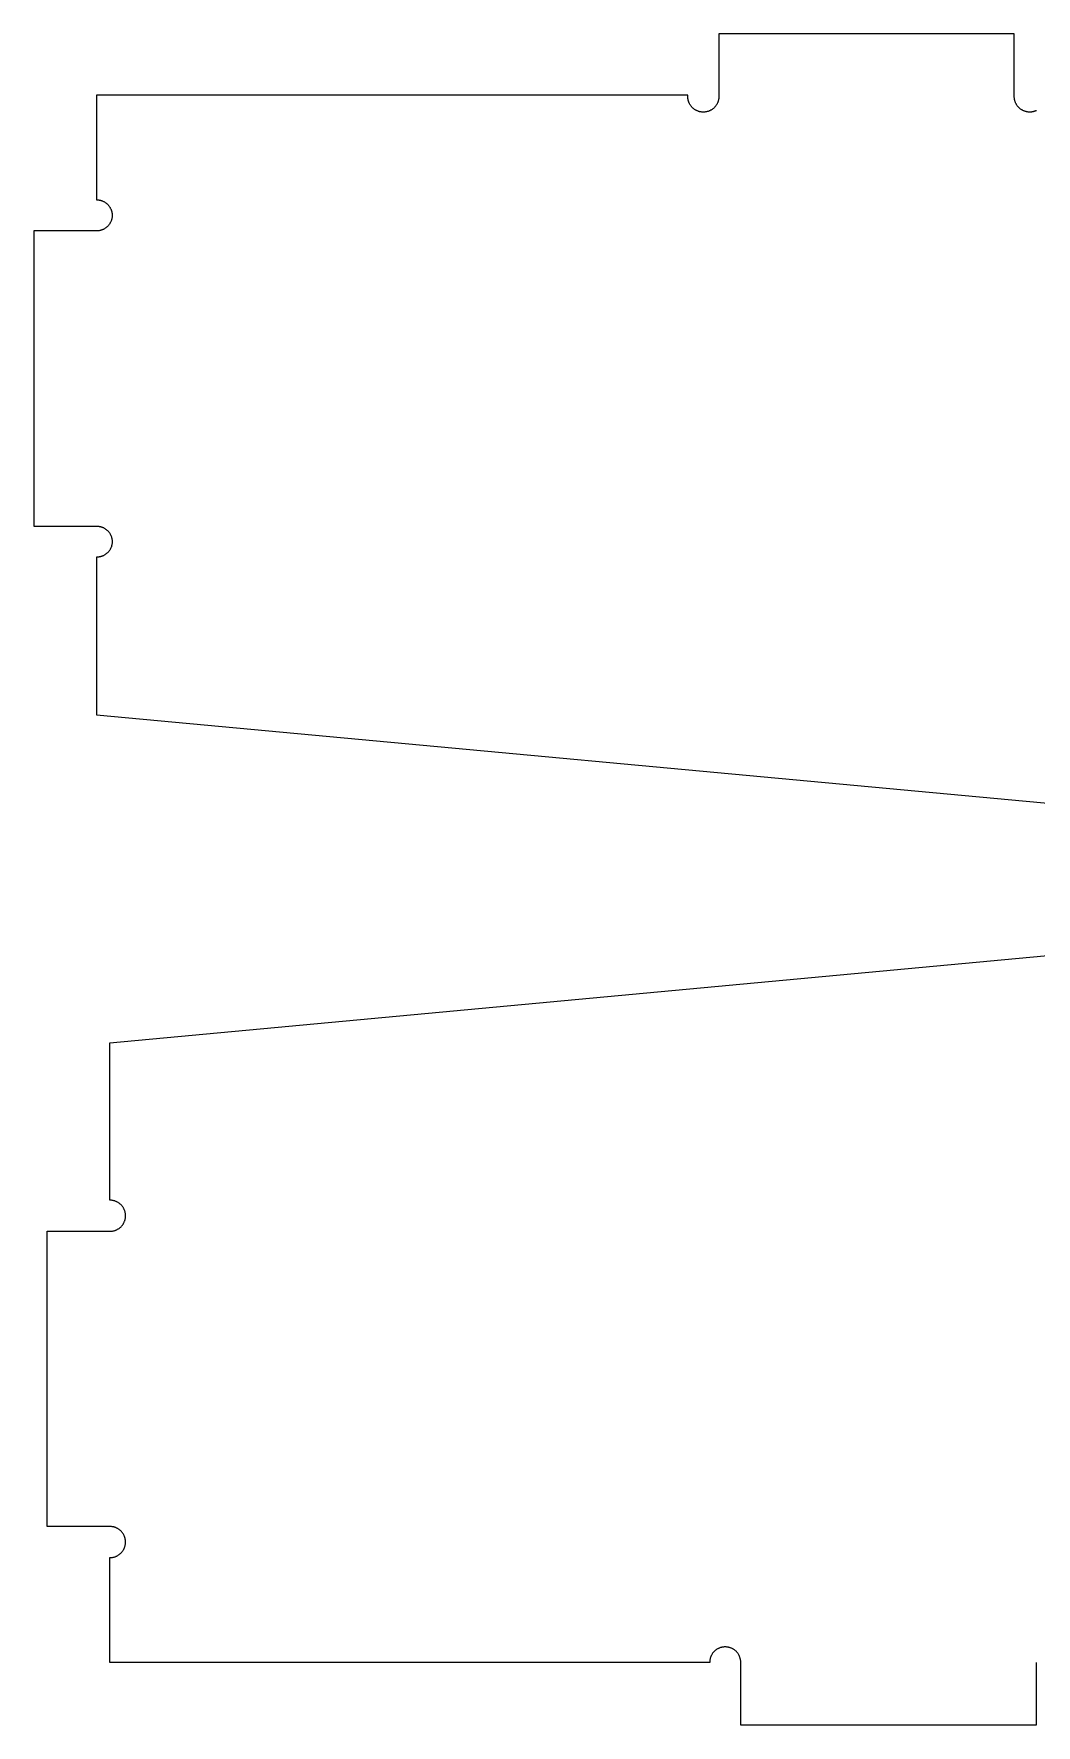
# Model space of a CAD drawing. Header units: millimetres. Extents: x -100.1 to -10.9, y 11.8 to 66.3.
# Drawn here: x -100.1 to -67.9, y 11.8 to 66.3 of the extents above; entities that cross this region are included whole.
import ezdxf

# ---------------------------------------------------------------- set-up
doc = ezdxf.new("R2010")
doc.units = ezdxf.units.MM
doc.layers.add('Cut', color=12, linetype='Continuous', true_color=0xc80000)

msp = doc.modelspace()

# ---------------------------------------------------------------- linework, layer by layer
at = {"layer": 'Cut'}
for p, q in [((-78.099, 66.258), (-78.1, 64.239)), ((-68.599, 66.258), (-78.099, 66.258)), ((-68.599, 64.24), (-68.599, 66.258)), ((-79.097, 64.289), (-98.113, 64.289)), ((-98.113, 64.289), (-98.113, 60.916)), ((-79.1, 64.255), (-79.099, 64.272)), ((-79.1, 64.237), (-79.1, 64.255)), ((-79.1, 64.22), (-79.1, 64.237)), ((-79.099, 64.272), (-79.097, 64.289)), ((-78.1, 64.239), (-78.1, 64.221)), ((-68.599, 64.222), (-68.599, 64.24)), ((-79.099, 64.202), (-79.1, 64.22)), ((-79.097, 64.185), (-79.099, 64.202)), ((-79.095, 64.168), (-79.097, 64.185)), ((-79.092, 64.151), (-79.095, 64.168)), ((-79.089, 64.133), (-79.092, 64.151)), ((-79.085, 64.116), (-79.089, 64.133)), ((-79.08, 64.1), (-79.085, 64.116)), ((-79.075, 64.083), (-79.08, 64.1)), ((-79.069, 64.066), (-79.075, 64.083)), ((-79.063, 64.05), (-79.069, 64.066)), ((-79.056, 64.034), (-79.063, 64.05)), ((-79.049, 64.018), (-79.056, 64.034)), ((-79.041, 64.003), (-79.049, 64.018)), ((-79.032, 63.988), (-79.041, 64.003)), ((-79.023, 63.973), (-79.032, 63.988)), ((-79.014, 63.958), (-79.023, 63.973)), ((-79.004, 63.944), (-79.014, 63.958)), ((-78.993, 63.93), (-79.004, 63.944)), ((-78.982, 63.916), (-78.993, 63.93)), ((-78.971, 63.903), (-78.982, 63.916)), ((-78.959, 63.891), (-78.971, 63.903)), ((-78.946, 63.878), (-78.959, 63.891)), ((-78.934, 63.866), (-78.946, 63.878)), ((-78.921, 63.855), (-78.934, 63.866)), ((-78.907, 63.844), (-78.921, 63.855)), ((-78.893, 63.834), (-78.907, 63.844)), ((-78.879, 63.824), (-78.893, 63.834)), ((-78.864, 63.814), (-78.879, 63.824)), ((-78.849, 63.805), (-78.864, 63.814)), ((-78.834, 63.797), (-78.849, 63.805)), ((-78.818, 63.789), (-78.834, 63.797)), ((-78.802, 63.782), (-78.818, 63.789)), ((-78.786, 63.775), (-78.802, 63.782)), ((-78.77, 63.769), (-78.786, 63.775)), ((-78.754, 63.763), (-78.77, 63.769)), ((-78.737, 63.758), (-78.754, 63.763)), ((-78.72, 63.753), (-78.737, 63.758)), ((-78.703, 63.75), (-78.72, 63.753)), ((-78.686, 63.746), (-78.703, 63.75)), ((-78.669, 63.744), (-78.686, 63.746)), ((-78.651, 63.741), (-78.669, 63.744)), ((-78.634, 63.74), (-78.651, 63.741)), ((-78.617, 63.739), (-78.634, 63.74)), ((-78.599, 63.739), (-78.617, 63.739)), ((-78.582, 63.739), (-78.599, 63.739)), ((-78.564, 63.74), (-78.582, 63.739)), ((-78.547, 63.742), (-78.564, 63.74)), ((-78.53, 63.744), (-78.547, 63.742)), ((-78.512, 63.747), (-78.53, 63.744)), ((-78.495, 63.75), (-78.512, 63.747)), ((-78.478, 63.754), (-78.495, 63.75)), ((-78.462, 63.758), (-78.478, 63.754)), ((-78.445, 63.763), (-78.462, 63.758)), ((-78.428, 63.769), (-78.445, 63.763)), ((-78.412, 63.775), (-78.428, 63.769)), ((-78.396, 63.782), (-78.412, 63.775)), ((-78.38, 63.79), (-78.396, 63.782)), ((-78.365, 63.798), (-78.38, 63.79)), ((-78.35, 63.806), (-78.365, 63.798)), ((-78.335, 63.815), (-78.35, 63.806)), ((-78.32, 63.825), (-78.335, 63.815)), ((-78.306, 63.835), (-78.32, 63.825)), ((-78.292, 63.845), (-78.306, 63.835)), ((-78.278, 63.856), (-78.292, 63.845)), ((-78.265, 63.868), (-78.278, 63.856)), ((-78.252, 63.879), (-78.265, 63.868)), ((-78.24, 63.892), (-78.252, 63.879)), ((-78.228, 63.905), (-78.24, 63.892)), ((-78.217, 63.918), (-78.228, 63.905)), ((-78.206, 63.931), (-78.217, 63.918)), ((-78.195, 63.945), (-78.206, 63.931)), ((-78.185, 63.959), (-78.195, 63.945)), ((-78.176, 63.974), (-78.185, 63.959)), ((-78.167, 63.989), (-78.176, 63.974)), ((-78.158, 64.004), (-78.167, 63.989)), ((-78.151, 64.02), (-78.158, 64.004)), ((-78.143, 64.036), (-78.151, 64.02)), ((-78.136, 64.052), (-78.143, 64.036)), ((-78.13, 64.068), (-78.136, 64.052)), ((-78.124, 64.084), (-78.13, 64.068)), ((-78.119, 64.101), (-78.124, 64.084)), ((-78.115, 64.118), (-78.119, 64.101)), ((-78.111, 64.135), (-78.115, 64.118)), ((-78.108, 64.152), (-78.111, 64.135)), ((-78.105, 64.169), (-78.108, 64.152)), ((-78.103, 64.187), (-78.105, 64.169)), ((-78.101, 64.204), (-78.103, 64.187)), ((-78.1, 64.221), (-78.101, 64.204)), ((-68.598, 64.205), (-68.599, 64.222)), ((-68.597, 64.187), (-68.598, 64.205)), ((-68.595, 64.17), (-68.597, 64.187)), ((-68.592, 64.153), (-68.595, 64.17)), ((-68.589, 64.136), (-68.592, 64.153)), ((-68.585, 64.119), (-68.589, 64.136)), ((-68.58, 64.102), (-68.585, 64.119)), ((-68.575, 64.085), (-68.58, 64.102)), ((-68.569, 64.069), (-68.575, 64.085)), ((-68.563, 64.053), (-68.569, 64.069)), ((-68.556, 64.037), (-68.563, 64.053)), ((-68.549, 64.021), (-68.556, 64.037)), ((-68.541, 64.005), (-68.549, 64.021)), ((-68.533, 63.99), (-68.541, 64.005)), ((-68.524, 63.975), (-68.533, 63.99)), ((-68.514, 63.96), (-68.524, 63.975)), ((-68.504, 63.946), (-68.514, 63.96)), ((-68.494, 63.932), (-68.504, 63.946)), ((-68.483, 63.919), (-68.494, 63.932)), ((-68.471, 63.905), (-68.483, 63.919)), ((-68.459, 63.893), (-68.471, 63.905)), ((-68.447, 63.88), (-68.459, 63.893)), ((-68.434, 63.868), (-68.447, 63.88)), ((-68.421, 63.857), (-68.434, 63.868)), ((-68.408, 63.846), (-68.421, 63.857)), ((-68.394, 63.836), (-68.408, 63.846)), ((-68.38, 63.826), (-68.394, 63.836)), ((-68.365, 63.816), (-68.38, 63.826)), ((-68.35, 63.807), (-68.365, 63.816)), ((-68.335, 63.799), (-68.35, 63.807)), ((-68.319, 63.791), (-68.335, 63.799)), ((-68.304, 63.783), (-68.319, 63.791)), ((-68.288, 63.776), (-68.304, 63.783)), ((-68.271, 63.77), (-68.288, 63.776)), ((-68.255, 63.764), (-68.271, 63.77)), ((-68.238, 63.759), (-68.255, 63.764)), ((-68.221, 63.755), (-68.238, 63.759)), ((-68.204, 63.751), (-68.221, 63.755)), ((-68.187, 63.747), (-68.204, 63.751)), ((-68.17, 63.745), (-68.187, 63.747)), ((-68.153, 63.742), (-68.17, 63.745)), ((-68.135, 63.741), (-68.153, 63.742)), ((-68.118, 63.74), (-68.135, 63.741)), ((-68.101, 63.74), (-68.118, 63.74)), ((-68.083, 63.74), (-68.101, 63.74)), ((-68.066, 63.741), (-68.083, 63.74)), ((-68.048, 63.742), (-68.066, 63.741)), ((-68.031, 63.744), (-68.048, 63.742)), ((-68.014, 63.747), (-68.031, 63.744)), ((-67.997, 63.75), (-68.014, 63.747)), ((-67.98, 63.754), (-67.997, 63.75)), ((-67.963, 63.759), (-67.98, 63.754)), ((-67.946, 63.764), (-67.963, 63.759)), ((-67.93, 63.769), (-67.946, 63.764)), ((-67.913, 63.775), (-67.93, 63.769)), ((-67.897, 63.782), (-67.913, 63.775)), ((-67.882, 63.79), (-67.897, 63.782)), ((-98.113, 60.916), (-98.096, 60.915)), ((-98.096, 60.915), (-98.078, 60.915)), ((-98.078, 60.915), (-98.061, 60.913)), ((-98.061, 60.913), (-98.044, 60.911)), ((-98.044, 60.911), (-98.026, 60.908)), ((-98.026, 60.908), (-98.009, 60.905)), ((-98.009, 60.905), (-97.992, 60.901)), ((-97.992, 60.901), (-97.975, 60.896)), ((-97.975, 60.896), (-97.959, 60.891)), ((-97.959, 60.891), (-97.942, 60.886)), ((-97.942, 60.886), (-97.926, 60.879)), ((-97.926, 60.879), (-97.91, 60.872)), ((-97.91, 60.872), (-97.894, 60.865)), ((-97.894, 60.865), (-97.878, 60.857)), ((-97.878, 60.857), (-97.863, 60.849)), ((-97.863, 60.849), (-97.848, 60.84)), ((-97.848, 60.84), (-97.834, 60.83)), ((-97.834, 60.83), (-97.819, 60.82)), ((-97.819, 60.82), (-97.805, 60.81)), ((-97.805, 60.81), (-97.792, 60.799)), ((-97.792, 60.799), (-97.779, 60.787)), ((-97.779, 60.787), (-97.766, 60.775)), ((-97.766, 60.775), (-97.754, 60.763)), ((-97.754, 60.763), (-97.742, 60.75)), ((-97.742, 60.75), (-97.73, 60.737)), ((-97.73, 60.737), (-97.719, 60.723)), ((-97.719, 60.723), (-97.709, 60.71)), ((-97.709, 60.71), (-97.699, 60.695)), ((-97.699, 60.695), (-97.689, 60.681)), ((-97.689, 60.681), (-97.68, 60.666)), ((-97.68, 60.666), (-97.672, 60.65)), ((-97.672, 60.65), (-97.664, 60.635)), ((-97.664, 60.635), (-97.656, 60.619)), ((-97.656, 60.619), (-97.65, 60.603)), ((-97.65, 60.603), (-97.643, 60.587)), ((-97.643, 60.587), (-97.638, 60.57)), ((-97.638, 60.57), (-97.633, 60.553)), ((-97.633, 60.553), (-97.628, 60.537)), ((-97.628, 60.537), (-97.624, 60.52)), ((-97.624, 60.52), (-97.621, 60.502)), ((-97.621, 60.502), (-97.618, 60.485)), ((-97.618, 60.485), (-97.616, 60.468)), ((-97.616, 60.468), (-97.615, 60.451)), ((-97.615, 60.451), (-97.614, 60.433)), ((-97.614, 60.433), (-97.613, 60.416)), ((-98.113, 59.916), (-100.132, 59.916)), ((-100.132, 59.916), (-100.132, 50.416)), ((-98.096, 59.916), (-98.113, 59.916)), ((-98.113, 59.916), (-98.113, 59.916)), ((-98.078, 59.917), (-98.096, 59.916)), ((-98.061, 59.919), (-98.078, 59.917)), ((-98.044, 59.921), (-98.061, 59.919)), ((-98.026, 59.923), (-98.044, 59.921)), ((-98.009, 59.927), (-98.026, 59.923)), ((-97.992, 59.931), (-98.009, 59.927)), ((-97.976, 59.935), (-97.992, 59.931)), ((-97.959, 59.94), (-97.976, 59.935)), ((-97.942, 59.946), (-97.959, 59.94)), ((-97.926, 59.952), (-97.942, 59.946)), ((-97.91, 59.959), (-97.926, 59.952)), ((-97.894, 59.966), (-97.91, 59.959)), ((-97.879, 59.974), (-97.894, 59.966)), ((-97.863, 59.983), (-97.879, 59.974)), ((-97.848, 59.992), (-97.863, 59.983)), ((-97.834, 60.001), (-97.848, 59.992)), ((-97.819, 60.011), (-97.834, 60.001)), ((-97.806, 60.022), (-97.819, 60.011)), ((-97.792, 60.033), (-97.806, 60.022)), ((-97.779, 60.044), (-97.792, 60.033)), ((-97.766, 60.056), (-97.779, 60.044)), ((-97.754, 60.068), (-97.766, 60.056)), ((-97.742, 60.081), (-97.754, 60.068)), ((-97.73, 60.094), (-97.742, 60.081)), ((-97.719, 60.108), (-97.73, 60.094)), ((-97.709, 60.122), (-97.719, 60.108)), ((-97.699, 60.136), (-97.709, 60.122)), ((-97.689, 60.151), (-97.699, 60.136)), ((-97.68, 60.166), (-97.689, 60.151)), ((-97.672, 60.181), (-97.68, 60.166)), ((-97.664, 60.197), (-97.672, 60.181)), ((-97.657, 60.212), (-97.664, 60.197)), ((-97.65, 60.228), (-97.657, 60.212)), ((-97.643, 60.245), (-97.65, 60.228)), ((-97.638, 60.261), (-97.643, 60.245)), ((-97.633, 60.278), (-97.638, 60.261)), ((-97.628, 60.295), (-97.633, 60.278)), ((-97.624, 60.312), (-97.628, 60.295)), ((-97.621, 60.329), (-97.624, 60.312)), ((-97.618, 60.346), (-97.621, 60.329)), ((-97.616, 60.363), (-97.618, 60.346)), ((-97.615, 60.381), (-97.616, 60.363)), ((-97.614, 60.398), (-97.615, 60.381)), ((-97.613, 60.416), (-97.614, 60.398)), ((-100.132, 50.416), (-98.113, 50.416)), ((-98.113, 50.416), (-98.113, 50.415)), ((-98.113, 50.415), (-98.096, 50.415)), ((-98.096, 50.415), (-98.079, 50.414)), ((-98.079, 50.414), (-98.061, 50.413)), ((-98.061, 50.413), (-98.044, 50.41)), ((-98.044, 50.41), (-98.027, 50.408)), ((-98.027, 50.408), (-98.01, 50.405)), ((-98.01, 50.405), (-97.993, 50.401)), ((-97.993, 50.401), (-97.977, 50.396)), ((-97.977, 50.396), (-97.96, 50.391)), ((-97.96, 50.391), (-97.944, 50.386)), ((-97.944, 50.386), (-97.928, 50.38)), ((-97.928, 50.38), (-97.912, 50.373)), ((-97.912, 50.373), (-97.896, 50.366)), ((-97.896, 50.366), (-97.881, 50.358)), ((-97.881, 50.358), (-97.865, 50.35)), ((-97.865, 50.35), (-97.85, 50.341)), ((-97.85, 50.341), (-97.836, 50.332)), ((-97.836, 50.332), (-97.822, 50.322)), ((-97.822, 50.322), (-97.808, 50.312)), ((-97.808, 50.312), (-97.794, 50.301)), ((-97.794, 50.301), (-97.781, 50.29)), ((-97.781, 50.29), (-97.768, 50.278)), ((-97.768, 50.278), (-97.756, 50.266)), ((-97.756, 50.266), (-97.744, 50.253)), ((-97.744, 50.253), (-97.733, 50.24)), ((-97.733, 50.24), (-97.722, 50.227)), ((-97.722, 50.227), (-97.711, 50.213)), ((-97.711, 50.213), (-97.701, 50.199)), ((-97.701, 50.199), (-97.692, 50.185)), ((-97.692, 50.185), (-97.682, 50.17)), ((-97.682, 50.17), (-97.674, 50.155)), ((-97.674, 50.155), (-97.666, 50.14)), ((-97.666, 50.14), (-97.658, 50.124)), ((-97.658, 50.124), (-97.651, 50.109)), ((-97.651, 50.109), (-97.645, 50.093)), ((-97.645, 50.093), (-97.639, 50.076)), ((-97.639, 50.076), (-97.634, 50.06)), ((-97.781, 49.541), (-97.794, 49.529)), ((-97.768, 49.552), (-97.781, 49.541)), ((-97.756, 49.564), (-97.768, 49.552)), ((-97.744, 49.577), (-97.756, 49.564)), ((-97.733, 49.59), (-97.744, 49.577)), ((-97.722, 49.603), (-97.733, 49.59)), ((-97.711, 49.617), (-97.722, 49.603)), ((-97.701, 49.631), (-97.711, 49.617)), ((-97.692, 49.645), (-97.701, 49.631)), ((-97.682, 49.66), (-97.692, 49.645)), ((-97.674, 49.675), (-97.682, 49.66)), ((-97.666, 49.69), (-97.674, 49.675)), ((-97.658, 49.706), (-97.666, 49.69)), ((-97.651, 49.722), (-97.658, 49.706)), ((-97.645, 49.738), (-97.651, 49.722)), ((-97.639, 49.754), (-97.645, 49.738)), ((-97.634, 49.77), (-97.639, 49.754)), ((-97.634, 50.06), (-97.629, 50.043)), ((-97.629, 49.787), (-97.634, 49.77)), ((-97.629, 50.043), (-97.625, 50.027)), ((-97.625, 49.804), (-97.629, 49.787)), ((-97.625, 50.027), (-97.621, 50.01)), ((-97.621, 49.821), (-97.625, 49.804)), ((-97.621, 50.01), (-97.619, 49.993)), ((-97.619, 49.838), (-97.621, 49.821)), ((-97.619, 49.993), (-97.616, 49.975)), ((-97.616, 49.855), (-97.619, 49.838)), ((-97.616, 49.975), (-97.614, 49.958)), ((-97.614, 49.872), (-97.616, 49.855)), ((-97.614, 49.958), (-97.613, 49.941)), ((-97.613, 49.889), (-97.614, 49.872)), ((-97.613, 49.941), (-97.613, 49.924)), ((-97.613, 49.924), (-97.613, 49.907)), ((-97.613, 49.907), (-97.613, 49.889)), ((-98.096, 49.415), (-98.113, 49.415)), ((-98.113, 49.415), (-98.113, 44.346)), ((-98.079, 49.416), (-98.096, 49.415)), ((-98.061, 49.418), (-98.079, 49.416)), ((-98.044, 49.42), (-98.061, 49.418)), ((-98.027, 49.422), (-98.044, 49.42)), ((-98.01, 49.426), (-98.027, 49.422)), ((-97.993, 49.43), (-98.01, 49.426)), ((-97.977, 49.434), (-97.993, 49.43)), ((-97.96, 49.439), (-97.977, 49.434)), ((-97.944, 49.445), (-97.96, 49.439)), ((-97.928, 49.451), (-97.944, 49.445)), ((-97.912, 49.457), (-97.928, 49.451)), ((-97.896, 49.464), (-97.912, 49.457)), ((-97.881, 49.472), (-97.896, 49.464)), ((-97.865, 49.481), (-97.881, 49.472)), ((-97.85, 49.489), (-97.865, 49.481)), ((-97.836, 49.499), (-97.85, 49.489)), ((-97.822, 49.508), (-97.836, 49.499)), ((-97.808, 49.519), (-97.822, 49.508)), ((-97.794, 49.529), (-97.808, 49.519)), ((-98.113, 44.346), (-58.987, 40.702)), ((-97.684, 33.791), (-58.558, 37.435)), ((-97.684, 28.722), (-97.684, 33.791)), ((-97.666, 28.721), (-97.684, 28.722)), ((-97.649, 28.72), (-97.666, 28.721)), ((-97.632, 28.719), (-97.649, 28.72)), ((-97.615, 28.717), (-97.632, 28.719)), ((-97.598, 28.714), (-97.615, 28.717)), ((-97.581, 28.711), (-97.598, 28.714)), ((-97.564, 28.707), (-97.581, 28.711)), ((-97.547, 28.703), (-97.564, 28.707)), ((-97.531, 28.698), (-97.547, 28.703)), ((-97.514, 28.692), (-97.531, 28.698)), ((-97.498, 28.686), (-97.514, 28.692)), ((-97.482, 28.679), (-97.498, 28.686)), ((-97.467, 28.672), (-97.482, 28.679)), ((-97.451, 28.664), (-97.467, 28.672)), ((-97.436, 28.656), (-97.451, 28.664)), ((-97.421, 28.647), (-97.436, 28.656)), ((-97.407, 28.638), (-97.421, 28.647)), ((-97.392, 28.628), (-97.407, 28.638)), ((-97.378, 28.618), (-97.392, 28.628)), ((-97.365, 28.607), (-97.378, 28.618)), ((-97.352, 28.596), (-97.365, 28.607)), ((-97.339, 28.584), (-97.352, 28.596)), ((-97.327, 28.572), (-97.339, 28.584)), ((-97.315, 28.56), (-97.327, 28.572)), ((-97.303, 28.547), (-97.315, 28.56)), ((-97.292, 28.534), (-97.303, 28.547)), ((-97.282, 28.52), (-97.292, 28.534)), ((-97.272, 28.506), (-97.282, 28.52)), ((-97.262, 28.491), (-97.272, 28.506)), ((-97.253, 28.477), (-97.262, 28.491)), ((-97.245, 28.462), (-97.253, 28.477)), ((-97.237, 28.446), (-97.245, 28.462)), ((-97.229, 28.431), (-97.237, 28.446)), ((-97.222, 28.415), (-97.229, 28.431)), ((-97.216, 28.399), (-97.222, 28.415)), ((-97.21, 28.383), (-97.216, 28.399)), ((-97.205, 28.366), (-97.21, 28.383)), ((-97.2, 28.35), (-97.205, 28.366)), ((-97.196, 28.333), (-97.2, 28.35)), ((-97.192, 28.316), (-97.196, 28.333)), ((-97.189, 28.299), (-97.192, 28.316)), ((-97.498, 27.757), (-97.482, 27.764)), ((-97.482, 27.764), (-97.467, 27.771)), ((-97.467, 27.771), (-97.451, 27.779)), ((-97.451, 27.779), (-97.436, 27.787)), ((-97.436, 27.787), (-97.421, 27.796)), ((-97.421, 27.796), (-97.407, 27.805)), ((-97.407, 27.805), (-97.392, 27.815)), ((-97.392, 27.815), (-97.378, 27.825)), ((-97.378, 27.825), (-97.365, 27.836)), ((-97.365, 27.836), (-97.352, 27.847)), ((-97.352, 27.847), (-97.339, 27.859)), ((-97.339, 27.859), (-97.327, 27.871)), ((-97.327, 27.871), (-97.315, 27.883)), ((-97.315, 27.883), (-97.303, 27.896)), ((-97.303, 27.896), (-97.292, 27.91)), ((-97.292, 27.91), (-97.282, 27.923)), ((-97.282, 27.923), (-97.272, 27.937)), ((-97.272, 27.937), (-97.262, 27.952)), ((-97.262, 27.952), (-97.253, 27.966)), ((-97.253, 27.966), (-97.245, 27.981)), ((-97.245, 27.981), (-97.237, 27.997)), ((-97.237, 27.997), (-97.229, 28.012)), ((-97.229, 28.012), (-97.222, 28.028)), ((-97.222, 28.028), (-97.216, 28.044)), ((-97.216, 28.044), (-97.21, 28.06)), ((-97.21, 28.06), (-97.205, 28.077)), ((-97.205, 28.077), (-97.2, 28.093)), ((-97.2, 28.093), (-97.196, 28.11)), ((-97.196, 28.11), (-97.192, 28.127)), ((-97.192, 28.127), (-97.189, 28.144)), ((-97.187, 28.282), (-97.189, 28.299)), ((-97.189, 28.144), (-97.187, 28.161)), ((-97.185, 28.265), (-97.187, 28.282)), ((-97.187, 28.161), (-97.185, 28.178)), ((-97.184, 28.247), (-97.185, 28.265)), ((-97.185, 28.178), (-97.184, 28.196)), ((-97.183, 28.23), (-97.184, 28.247)), ((-97.184, 28.196), (-97.183, 28.213)), ((-97.183, 28.213), (-97.183, 28.23)), ((-99.702, 18.221), (-99.702, 27.721)), ((-99.702, 27.721), (-97.683, 27.721)), ((-97.683, 27.721), (-97.684, 27.722)), ((-97.684, 27.722), (-97.666, 27.722)), ((-97.666, 27.722), (-97.649, 27.723)), ((-97.649, 27.723), (-97.632, 27.724)), ((-97.632, 27.724), (-97.615, 27.726)), ((-97.615, 27.726), (-97.598, 27.729)), ((-97.598, 27.729), (-97.581, 27.732)), ((-97.581, 27.732), (-97.564, 27.736)), ((-97.564, 27.736), (-97.547, 27.74)), ((-97.547, 27.74), (-97.531, 27.745)), ((-97.531, 27.745), (-97.514, 27.751)), ((-97.514, 27.751), (-97.498, 27.757)), ((-97.684, 18.221), (-99.702, 18.221)), ((-97.667, 18.221), (-97.684, 18.221)), ((-97.684, 18.221), (-97.684, 18.221)), ((-97.649, 18.22), (-97.667, 18.221)), ((-97.632, 18.218), (-97.649, 18.22)), ((-97.614, 18.216), (-97.632, 18.218)), ((-97.597, 18.213), (-97.614, 18.216)), ((-97.58, 18.21), (-97.597, 18.213)), ((-97.563, 18.206), (-97.58, 18.21)), ((-97.546, 18.202), (-97.563, 18.206)), ((-97.529, 18.196), (-97.546, 18.202)), ((-97.513, 18.191), (-97.529, 18.196)), ((-97.497, 18.185), (-97.513, 18.191)), ((-97.481, 18.178), (-97.497, 18.185)), ((-97.465, 18.17), (-97.481, 18.178)), ((-97.449, 18.162), (-97.465, 18.17)), ((-97.434, 18.154), (-97.449, 18.162)), ((-97.419, 18.145), (-97.434, 18.154)), ((-97.404, 18.136), (-97.419, 18.145)), ((-97.39, 18.125), (-97.404, 18.136)), ((-97.376, 18.115), (-97.39, 18.125)), ((-97.363, 18.104), (-97.376, 18.115)), ((-97.349, 18.093), (-97.363, 18.104)), ((-97.337, 18.081), (-97.349, 18.093)), ((-97.324, 18.068), (-97.337, 18.081)), ((-97.312, 18.056), (-97.324, 18.068)), ((-97.301, 18.042), (-97.312, 18.056)), ((-97.29, 18.029), (-97.301, 18.042)), ((-97.279, 18.015), (-97.29, 18.029)), ((-97.269, 18.001), (-97.279, 18.015)), ((-97.26, 17.986), (-97.269, 18.001)), ((-97.251, 17.971), (-97.26, 17.986)), ((-97.243, 17.956), (-97.251, 17.971)), ((-97.29, 17.413), (-97.279, 17.427)), ((-97.279, 17.427), (-97.269, 17.441)), ((-97.269, 17.441), (-97.26, 17.456)), ((-97.26, 17.456), (-97.251, 17.471)), ((-97.251, 17.471), (-97.242, 17.486)), ((-97.235, 17.94), (-97.243, 17.956)), ((-97.242, 17.486), (-97.235, 17.502)), ((-97.227, 17.924), (-97.235, 17.94)), ((-97.235, 17.502), (-97.227, 17.518)), ((-97.22, 17.908), (-97.227, 17.924)), ((-97.227, 17.518), (-97.22, 17.534)), ((-97.214, 17.892), (-97.22, 17.908)), ((-97.22, 17.534), (-97.214, 17.55)), ((-97.208, 17.876), (-97.214, 17.892)), ((-97.214, 17.55), (-97.208, 17.567)), ((-97.203, 17.859), (-97.208, 17.876)), ((-97.208, 17.567), (-97.203, 17.583)), ((-97.199, 17.842), (-97.203, 17.859)), ((-97.203, 17.583), (-97.199, 17.6)), ((-97.195, 17.825), (-97.199, 17.842)), ((-97.199, 17.6), (-97.195, 17.617)), ((-97.192, 17.808), (-97.195, 17.825)), ((-97.195, 17.617), (-97.192, 17.634)), ((-97.189, 17.791), (-97.192, 17.808)), ((-97.192, 17.634), (-97.189, 17.651)), ((-97.187, 17.773), (-97.189, 17.791)), ((-97.189, 17.651), (-97.187, 17.669)), ((-97.185, 17.756), (-97.187, 17.773)), ((-97.187, 17.669), (-97.185, 17.686)), ((-97.184, 17.739), (-97.185, 17.756)), ((-97.185, 17.686), (-97.184, 17.704)), ((-97.184, 17.721), (-97.184, 17.739)), ((-97.184, 17.704), (-97.184, 17.721)), ((-97.684, 13.847), (-97.684, 17.221)), ((-97.684, 17.221), (-97.666, 17.221)), ((-97.666, 17.221), (-97.649, 17.222)), ((-97.649, 17.222), (-97.631, 17.224)), ((-97.631, 17.224), (-97.614, 17.226)), ((-97.614, 17.226), (-97.597, 17.229)), ((-97.597, 17.229), (-97.58, 17.232)), ((-97.58, 17.232), (-97.563, 17.236)), ((-97.563, 17.236), (-97.546, 17.24)), ((-97.546, 17.24), (-97.529, 17.245)), ((-97.529, 17.245), (-97.513, 17.251)), ((-97.513, 17.251), (-97.496, 17.257)), ((-97.496, 17.257), (-97.48, 17.264)), ((-97.48, 17.264), (-97.465, 17.272)), ((-97.465, 17.272), (-97.449, 17.28)), ((-97.449, 17.28), (-97.434, 17.288)), ((-97.434, 17.288), (-97.419, 17.297)), ((-97.419, 17.297), (-97.404, 17.307)), ((-97.404, 17.307), (-97.39, 17.317)), ((-97.39, 17.317), (-97.376, 17.327)), ((-97.376, 17.327), (-97.362, 17.338)), ((-97.362, 17.338), (-97.349, 17.349)), ((-97.349, 17.349), (-97.337, 17.361)), ((-97.337, 17.361), (-97.324, 17.374)), ((-97.324, 17.374), (-97.312, 17.387)), ((-97.312, 17.387), (-97.301, 17.4)), ((-97.301, 17.4), (-97.29, 17.413)), ((-78.29, 14.155), (-78.301, 14.141)), ((-78.279, 14.169), (-78.29, 14.155)), ((-78.268, 14.182), (-78.279, 14.169)), ((-78.256, 14.194), (-78.268, 14.182)), ((-78.243, 14.207), (-78.256, 14.194)), ((-78.231, 14.219), (-78.243, 14.207)), ((-78.218, 14.23), (-78.231, 14.219)), ((-78.204, 14.241), (-78.218, 14.23)), ((-78.19, 14.252), (-78.204, 14.241)), ((-78.176, 14.262), (-78.19, 14.252)), ((-78.161, 14.271), (-78.176, 14.262)), ((-78.146, 14.28), (-78.161, 14.271)), ((-78.131, 14.288), (-78.146, 14.28)), ((-78.115, 14.296), (-78.131, 14.288)), ((-78.099, 14.304), (-78.115, 14.296)), ((-78.083, 14.311), (-78.099, 14.304)), ((-78.067, 14.317), (-78.083, 14.311)), ((-78.051, 14.323), (-78.067, 14.317)), ((-78.034, 14.328), (-78.051, 14.323)), ((-78.017, 14.332), (-78.034, 14.328)), ((-78, 14.336), (-78.017, 14.332)), ((-77.983, 14.339), (-78, 14.336)), ((-77.966, 14.342), (-77.983, 14.339)), ((-77.948, 14.344), (-77.966, 14.342)), ((-77.931, 14.346), (-77.948, 14.344)), ((-77.914, 14.347), (-77.931, 14.346)), ((-77.896, 14.347), (-77.914, 14.347)), ((-77.879, 14.347), (-77.896, 14.347)), ((-77.861, 14.346), (-77.879, 14.347)), ((-77.844, 14.344), (-77.861, 14.346)), ((-77.827, 14.342), (-77.844, 14.344)), ((-77.809, 14.339), (-77.827, 14.342)), ((-77.792, 14.336), (-77.809, 14.339)), ((-77.775, 14.332), (-77.792, 14.336)), ((-77.758, 14.327), (-77.775, 14.332)), ((-77.742, 14.322), (-77.758, 14.327)), ((-77.725, 14.317), (-77.742, 14.322)), ((-77.709, 14.31), (-77.725, 14.317)), ((-77.693, 14.304), (-77.709, 14.31)), ((-77.677, 14.296), (-77.693, 14.304)), ((-77.661, 14.288), (-77.677, 14.296)), ((-77.646, 14.28), (-77.661, 14.288)), ((-77.631, 14.271), (-77.646, 14.28)), ((-77.617, 14.261), (-77.631, 14.271)), ((-77.602, 14.251), (-77.617, 14.261)), ((-77.588, 14.241), (-77.602, 14.251)), ((-77.575, 14.23), (-77.588, 14.241)), ((-77.562, 14.218), (-77.575, 14.23)), ((-77.549, 14.207), (-77.562, 14.218)), ((-77.537, 14.194), (-77.549, 14.207)), ((-77.525, 14.181), (-77.537, 14.194)), ((-77.513, 14.168), (-77.525, 14.181)), ((-77.502, 14.155), (-77.513, 14.168)), ((-77.492, 14.141), (-77.502, 14.155)), ((-78.396, 13.847), (-97.684, 13.847)), ((-78.395, 13.882), (-78.396, 13.865)), ((-78.396, 13.865), (-78.396, 13.847)), ((-78.394, 13.9), (-78.395, 13.882)), ((-78.391, 13.917), (-78.394, 13.9)), ((-78.389, 13.934), (-78.391, 13.917)), ((-78.385, 13.951), (-78.389, 13.934)), ((-78.381, 13.968), (-78.385, 13.951)), ((-78.377, 13.985), (-78.381, 13.968)), ((-78.372, 14.002), (-78.377, 13.985)), ((-78.366, 14.018), (-78.372, 14.002)), ((-78.36, 14.035), (-78.366, 14.018)), ((-78.353, 14.051), (-78.36, 14.035)), ((-78.346, 14.066), (-78.353, 14.051)), ((-78.338, 14.082), (-78.346, 14.066)), ((-78.329, 14.097), (-78.338, 14.082)), ((-78.32, 14.112), (-78.329, 14.097)), ((-78.311, 14.127), (-78.32, 14.112)), ((-78.301, 14.141), (-78.311, 14.127)), ((-77.482, 14.126), (-77.492, 14.141)), ((-77.472, 14.112), (-77.482, 14.126)), ((-77.463, 14.097), (-77.472, 14.112)), ((-77.455, 14.082), (-77.463, 14.097)), ((-77.447, 14.066), (-77.455, 14.082)), ((-77.44, 14.05), (-77.447, 14.066)), ((-77.433, 14.034), (-77.44, 14.05)), ((-77.426, 14.018), (-77.433, 14.034)), ((-77.421, 14.001), (-77.426, 14.018)), ((-77.416, 13.985), (-77.421, 14.001)), ((-77.411, 13.968), (-77.416, 13.985)), ((-77.407, 13.951), (-77.411, 13.968)), ((-77.404, 13.934), (-77.407, 13.951)), ((-77.401, 13.916), (-77.404, 13.934)), ((-77.399, 13.899), (-77.401, 13.916)), ((-77.398, 13.882), (-77.399, 13.899)), ((-77.397, 13.864), (-77.398, 13.882)), ((-77.396, 13.847), (-77.397, 13.864)), ((-77.396, 11.828), (-77.396, 13.847)), ((-67.896, 13.847), (-67.896, 13.847)), ((-67.896, 13.847), (-67.896, 11.828)), ((-67.896, 11.828), (-77.396, 11.828))]:
    msp.add_line(p, q, dxfattribs=at)

doc.saveas('drawing.dxf')
